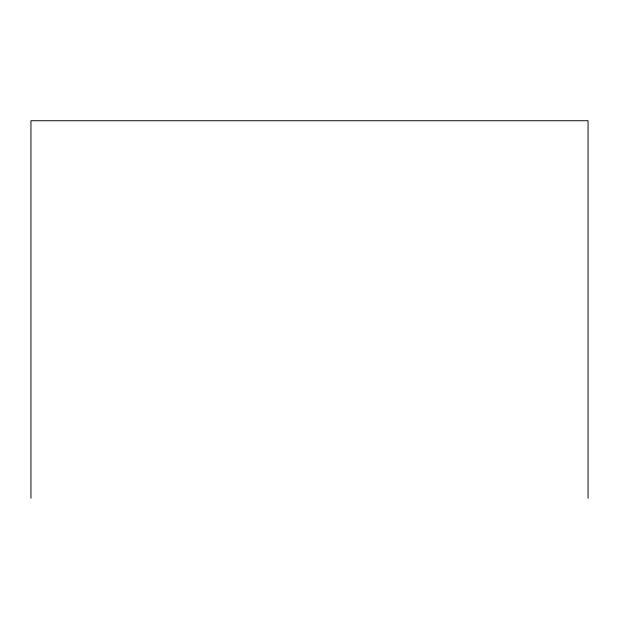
<?xml version="1.0" encoding="UTF-8"?>
<svg xmlns="http://www.w3.org/2000/svg" width="619" height="619" viewBox="0 0 619 619"><rect width="100%" height="100%" fill="white"/><g stroke="black" fill="none" stroke-linecap="round" stroke-linejoin="round"><path stroke-width="0.93" d="M588.05 498.264L588.05 120.736L30.95 120.736L30.95 498.264"/></g></svg>
